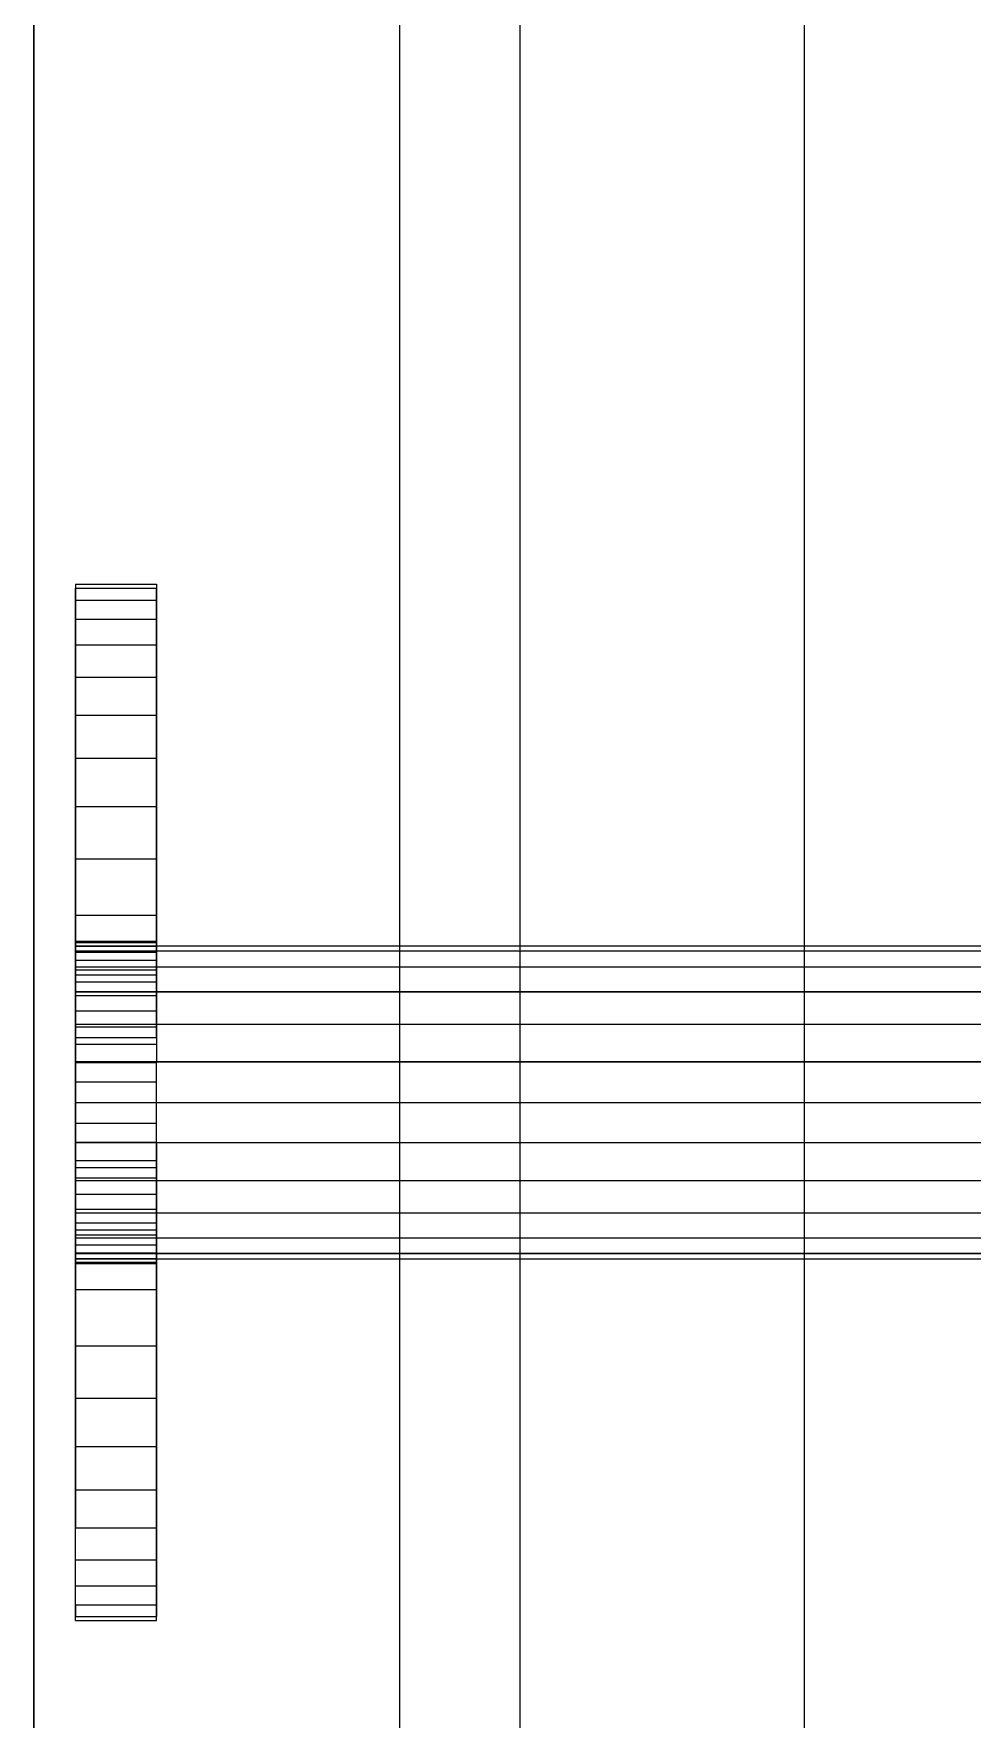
# Model space of a CAD drawing. Extents: x 11992 to 29481, y -6727 to 6811.
# Drawn here: x 12599.6 to 12657.5, y 1342.5 to 1446.6 of the extents above; entities that cross this region are included whole.
import ezdxf

# ---------------------------------------------------------------- set-up
doc = ezdxf.new("R2010")
doc.units = 0
doc.header["$MEASUREMENT"] = 0
doc.layers.get('0').update_dxf_attribs({"color": 8, "linetype": 'CONTINUOUS'})
doc.layers.add('FF-FINISH【完成面】', color=8, linetype='CONTINUOUS')
doc.layers.add('WALL', color=8, linetype='CONTINUOUS')

msp = doc.modelspace()

# ---------------------------------------------------------------- linework, layer by layer
for p, q in [((12599.62, 530.6, 559.57), (12599.63, 2180.6, 559.57)), ((12599.63, 2180.6, 429.57), (12599.62, 530.6, 429.57)), ((12599.63, 2180.6, 429.57), (12599.62, 530.6, 429.57)), ((12599.63, 2180.6, -40.43), (12599.62, 530.6, -40.43)), ((12622.19, 1830.6, -1920.43), (12622.19, 930.6, -1920.43)), ((12622.19, 1830.6, -2370.43), (12622.19, 930.6, -2370.43)), ((12647.19, 944.66, -1920.43), (12647.19, 1816.54, -1920.43)), ((12647.19, 944.66, -2340.43), (12647.19, 1816.54, -2340.43)), ((12602.19, 1412.6, -1740.43), (12602.19, 1411.62, -1732.56)), ((12602.19, 1412.6, -1740.43), (12607.19, 1412.6, -1740.43)), ((12602.19, 1390.55, -1740.43), (12602.19, 1412.35, -1744.44)), ((12602.19, 1412.35, -1744.44), (12607.19, 1412.35, -1744.44)), ((12602.19, 1412.35, -1736.42), (12607.19, 1412.35, -1736.42)), ((12607.19, 1412.6, -1740.43), (12607.19, 1411.62, -1732.56)), ((12607.19, 1390.55, -1740.43), (12607.19, 1412.35, -1744.44)), ((12602.19, 1411.62, -1748.31), (12602.19, 1390.24, -1742.9)), ((12602.19, 1411.62, -1748.31), (12607.19, 1411.62, -1748.31)), ((12602.19, 1411.62, -1732.56), (12607.19, 1411.62, -1732.56)), ((12607.19, 1411.62, -1748.31), (12607.19, 1390.24, -1742.9)), ((12602.19, 1410.44, -1751.99), (12602.19, 1389.88, -1744.02)), ((12602.19, 1410.44, -1728.87), (12602.19, 1390.24, -1737.97)), ((12602.19, 1410.44, -1751.99), (12607.19, 1410.44, -1751.99)), ((12602.19, 1410.44, -1728.87), (12607.19, 1410.44, -1728.87)), ((12607.19, 1410.44, -1751.99), (12607.19, 1389.88, -1744.02)), ((12607.19, 1410.44, -1728.87), (12607.19, 1390.24, -1737.97)), ((12602.19, 1408.85, -1755.47), (12602.19, 1389.39, -1745.09)), ((12602.19, 1408.85, -1725.4), (12607.19, 1408.85, -1725.4)), ((12602.19, 1408.85, -1755.47), (12607.19, 1408.85, -1755.47)), ((12607.19, 1408.85, -1755.47), (12607.19, 1389.39, -1745.09)), ((12602.19, 1406.86, -1722.16), (12602.19, 1389.39, -1735.78)), ((12602.19, 1406.86, -1722.16), (12602.19, 1388.04, -1733.84)), ((12602.19, 1406.86, -1758.71), (12607.19, 1406.86, -1758.71)), ((12602.19, 1406.86, -1722.16), (12607.19, 1406.86, -1722.16)), ((12607.19, 1406.86, -1722.16), (12607.19, 1389.39, -1735.78)), ((12607.19, 1406.86, -1722.16), (12607.19, 1388.04, -1733.84)), ((12602.19, 1404.52, -1761.68), (12602.19, 1390.47, -1741.71)), ((12602.19, 1404.52, -1761.68), (12607.19, 1404.52, -1761.68)), ((12602.19, 1404.52, -1719.19), (12607.19, 1404.52, -1719.19)), ((12607.19, 1404.52, -1761.68), (12607.19, 1390.47, -1741.71)), ((12602.19, 1385.26, -1749.22), (12602.19, 1401.85, -1764.35)), ((12602.19, 1401.85, -1764.35), (12607.19, 1401.85, -1764.35)), ((12602.19, 1401.85, -1716.51), (12607.19, 1401.85, -1716.51)), ((12607.19, 1385.26, -1749.22), (12607.19, 1401.85, -1764.35)), ((12602.19, 1398.87, -1714.17), (12602.19, 1395.64, -1712.19)), ((12602.19, 1398.87, -1714.17), (12607.19, 1398.87, -1714.17)), ((12602.19, 1398.87, -1766.69), (12607.19, 1398.87, -1766.69)), ((12607.19, 1398.87, -1714.17), (12607.19, 1395.64, -1712.19)), ((12602.19, 1395.64, -1768.68), (12607.19, 1395.64, -1768.68)), ((12602.19, 1395.64, -1712.19), (12607.19, 1395.64, -1712.19)), ((12602.19, 1385.26, -1731.64), (12602.19, 1392.16, -1710.59)), ((12602.19, 1392.16, -1770.28), (12602.19, 1383.06, -1750.07)), ((12602.19, 1392.16, -1770.28), (12607.19, 1392.16, -1770.28)), ((12602.19, 1392.16, -1710.59), (12607.19, 1392.16, -1710.59)), ((12607.19, 1385.26, -1731.64), (12607.19, 1392.16, -1710.59)), ((12607.19, 1392.16, -1770.28), (12607.19, 1383.06, -1750.07)), ((12602.19, 1390.55, -1740.43), (12607.19, 1390.55, -1740.43)), ((12602.19, 1390.47, -1739.16), (12607.19, 1390.47, -1739.16)), ((12602.19, 1390.47, -1741.71), (12607.19, 1390.47, -1741.71)), ((12602.19, 1390.27, -1740.43), (12797.78, 1390.27, -1769.39)), ((12602.19, 1390.24, -1737.97), (12607.19, 1390.24, -1737.97)), ((12602.19, 1390.24, -1742.9), (12607.19, 1390.24, -1742.9)), ((12795.9, 1389.93, -1771.04), (12602.19, 1389.93, -1742.93)), ((12799.65, 1389.93, -1767.74), (12602.19, 1389.93, -1737.93)), ((12602.19, 1385.43, -1732.06), (12602.19, 1389.93, -1742.93)), ((12602.19, 1389.93, -1742.93), (12602.19, 1380.6, -1750.1)), ((12602.19, 1389.88, -1744.02), (12607.19, 1389.88, -1744.02)), ((12602.19, 1389.88, -1736.85), (12607.19, 1389.88, -1736.85)), ((12602.19, 1389.39, -1745.09), (12607.19, 1389.39, -1745.09)), ((12602.19, 1389.39, -1735.78), (12607.19, 1389.39, -1735.78)), ((12602.19, 1388.97, -1735.6), (12801.41, 1388.97, -1766.2)), ((12602.19, 1388.97, -1745.27), (12794.15, 1388.97, -1772.58)), ((12602.19, 1388.78, -1746.1), (12607.19, 1388.78, -1746.1)), ((12602.19, 1388.78, -1734.77), (12607.19, 1388.78, -1734.77)), ((12602.19, 1384.61, -1772.18), (12602.19, 1388.47, -1771.45)), ((12602.19, 1388.47, -1709.41), (12602.19, 1385.26, -1731.64)), ((12602.19, 1388.47, -1771.45), (12607.19, 1388.47, -1771.45)), ((12602.19, 1388.47, -1709.41), (12607.19, 1388.47, -1709.41)), ((12607.19, 1384.61, -1772.18), (12607.19, 1388.47, -1771.45)), ((12607.19, 1388.47, -1709.41), (12607.19, 1385.26, -1731.64)), ((12602.19, 1388.04, -1747.03), (12607.19, 1388.04, -1747.03)), ((12602.19, 1388.04, -1733.84), (12607.19, 1388.04, -1733.84)), ((12802.91, 1387.43, -1764.88), (12602.19, 1387.43, -1733.6)), ((12602.19, 1387.43, -1747.26), (12758.85, 1387.43, -1747.37)), ((12602.19, 1387.2, -1747.87), (12602.19, 1386.26, -1748.61)), ((12602.19, 1387.2, -1732.99), (12607.19, 1387.2, -1732.99)), ((12602.19, 1387.2, -1747.87), (12607.19, 1387.2, -1747.87)), ((12607.19, 1386.26, -1748.61), (12607.19, 1387.2, -1747.87)), ((12602.19, 1386.26, -1732.26), (12607.19, 1386.26, -1732.26)), ((12602.19, 1386.26, -1748.61), (12607.19, 1386.26, -1748.61)), ((12602.19, 1385.43, -1732.06), (12804.06, 1385.43, -1763.86)), ((12602.19, 1385.43, -1748.8), (12791.49, 1385.43, -1774.92)), ((12602.19, 1378.1, -1731.1), (12602.19, 1385.43, -1732.06)), ((12602.19, 1385.26, -1731.64), (12607.19, 1385.26, -1731.64)), ((12602.19, 1385.26, -1749.22), (12607.19, 1385.26, -1749.22)), ((12602.19, 1384.61, -1708.68), (12607.19, 1384.61, -1708.68)), ((12602.19, 1384.61, -1772.18), (12607.19, 1384.61, -1772.18)), ((12602.19, 1384.19, -1749.72), (12607.19, 1384.19, -1749.72)), ((12602.19, 1384.19, -1731.15), (12607.19, 1384.19, -1731.15)), ((12790.77, 1383.1, -1775.55), (12602.19, 1383.1, -1749.76)), ((12602.19, 1383.1, -1731.1), (12760.08, 1383.1, -1731.25)), ((12602.19, 1372.73, -1771.45), (12602.19, 1383.06, -1750.07)), ((12602.19, 1376.59, -1708.68), (12602.19, 1383.06, -1730.79)), ((12602.19, 1383.06, -1750.07), (12607.19, 1383.06, -1750.07)), ((12602.19, 1383.06, -1730.79), (12607.19, 1383.06, -1730.79)), ((12607.19, 1372.73, -1771.45), (12607.19, 1383.06, -1750.07)), ((12607.19, 1376.59, -1708.68), (12607.19, 1383.06, -1730.79)), ((12602.19, 1381.88, -1750.3), (12607.19, 1381.88, -1750.3)), ((12602.19, 1381.88, -1730.57), (12607.19, 1381.88, -1730.57)), ((12602.19, 1380.6, -1750.1), (12790.52, 1380.6, -1775.77)), ((12602.19, 1380.6, -1730.77), (12805.03, 1380.6, -1763.01)), ((12602.19, 1380.6, -1750.1), (12602.19, 1373.77, -1747.26)), ((12602.19, 1380.6, -1750.38), (12607.19, 1380.6, -1772.43)), ((12602.19, 1380.6, -1730.49), (12607.19, 1380.6, -1708.43)), ((12602.19, 1372.73, -1709.41), (12602.19, 1379.32, -1730.57)), ((12602.19, 1379.32, -1750.3), (12607.19, 1379.32, -1750.3)), ((12602.19, 1379.32, -1730.57), (12607.19, 1379.32, -1730.57)), ((12607.19, 1372.73, -1709.41), (12607.19, 1379.32, -1730.57)), ((12602.19, 1378.14, -1730.79), (12602.19, 1365.56, -1712.19)), ((12602.19, 1378.14, -1750.07), (12602.19, 1377.01, -1749.72)), ((12602.19, 1378.14, -1730.79), (12607.19, 1378.14, -1730.79)), ((12602.19, 1378.14, -1750.07), (12607.19, 1378.14, -1750.07)), ((12804.78, 1378.1, -1763.23), (12602.19, 1378.1, -1731.1)), ((12790.77, 1378.1, -1775.55), (12602.19, 1378.1, -1749.76)), ((12602.19, 1373.77, -1733.6), (12602.19, 1378.1, -1731.1)), ((12607.19, 1378.14, -1730.79), (12607.19, 1365.56, -1712.19)), ((12607.19, 1377.01, -1749.72), (12607.19, 1378.14, -1750.07)), ((12602.19, 1359.36, -1716.51), (12602.19, 1377.01, -1731.15)), ((12602.19, 1377.01, -1731.15), (12607.19, 1377.01, -1731.15)), ((12602.19, 1377.01, -1749.72), (12607.19, 1377.01, -1749.72)), ((12607.19, 1359.36, -1716.51), (12607.19, 1377.01, -1731.15)), ((12602.19, 1376.59, -1772.18), (12607.19, 1376.59, -1772.18)), ((12602.19, 1376.59, -1708.68), (12607.19, 1376.59, -1708.68)), ((12602.19, 1362.33, -1714.17), (12602.19, 1375.95, -1731.64)), ((12602.19, 1375.95, -1731.64), (12607.19, 1375.95, -1731.64)), ((12602.19, 1375.95, -1749.22), (12607.19, 1375.95, -1749.22)), ((12607.19, 1362.33, -1714.17), (12607.19, 1375.95, -1731.64)), ((12602.19, 1375.77, -1748.8), (12791.49, 1375.77, -1774.92)), ((12602.19, 1375.77, -1732.06), (12804.06, 1375.77, -1763.86)), ((12602.19, 1374.94, -1748.61), (12607.19, 1374.94, -1748.61)), ((12602.19, 1374.94, -1732.26), (12607.19, 1374.94, -1732.26)), ((12602.19, 1374, -1732.99), (12602.19, 1354.34, -1722.16)), ((12602.19, 1374, -1747.87), (12602.19, 1362.33, -1766.69)), ((12602.19, 1365.56, -1768.68), (12602.19, 1374, -1747.87)), ((12602.19, 1374, -1747.87), (12607.19, 1374, -1747.87)), ((12602.19, 1374, -1732.99), (12607.19, 1374, -1732.99)), ((12607.19, 1374, -1732.99), (12607.19, 1354.34, -1722.16)), ((12607.19, 1374, -1747.87), (12607.19, 1362.33, -1766.69)), ((12607.19, 1365.56, -1768.68), (12607.19, 1374, -1747.87)), ((12707.99, 1373.77, -1747.26), (12602.19, 1373.77, -1747.26)), ((12602.19, 1372.43, -1734.77), (12602.19, 1373.16, -1733.84)), ((12602.19, 1373.16, -1747.03), (12607.19, 1373.16, -1747.03)), ((12602.19, 1373.16, -1733.84), (12607.19, 1373.16, -1733.84)), ((12607.19, 1373.16, -1733.84), (12607.19, 1372.43, -1734.77)), ((12602.19, 1372.73, -1771.45), (12607.19, 1372.73, -1771.45)), ((12602.19, 1372.73, -1709.41), (12607.19, 1372.73, -1709.41)), ((12602.19, 1372.43, -1746.1), (12607.19, 1372.43, -1746.1)), ((12602.19, 1372.43, -1734.77), (12607.19, 1372.43, -1734.77)), ((12602.19, 1372.23, -1735.6), (12801.41, 1372.23, -1766.2)), ((12602.19, 1372.23, -1745.27), (12794.15, 1372.23, -1772.58)), ((12602.19, 1371.81, -1745.09), (12607.19, 1371.81, -1745.09)), ((12602.19, 1371.81, -1735.78), (12607.19, 1371.81, -1735.78)), ((12602.19, 1371.32, -1736.85), (12607.19, 1371.32, -1736.85)), ((12602.19, 1371.32, -1744.02), (12607.19, 1371.32, -1744.02)), ((12799.65, 1371.27, -1767.74), (12602.19, 1371.27, -1737.93)), ((12602.19, 1371.27, -1742.93), (12759.18, 1371.27, -1743.05)), ((12602.19, 1352.35, -1755.47), (12602.19, 1370.96, -1737.97)), ((12602.19, 1350.76, -1751.99), (12602.19, 1370.96, -1742.9)), ((12602.19, 1370.96, -1737.97), (12607.19, 1370.96, -1737.97)), ((12602.19, 1370.96, -1742.9), (12607.19, 1370.96, -1742.9)), ((12602.19, 1370.94, -1740.43), (12797.78, 1370.94, -1769.39)), ((12602.19, 1348.6, -1740.43), (12602.19, 1370.73, -1739.16)), ((12602.19, 1349.58, -1748.31), (12602.19, 1370.73, -1741.71)), ((12602.19, 1370.73, -1739.16), (12607.19, 1370.73, -1739.16)), ((12602.19, 1370.73, -1741.71), (12607.19, 1370.73, -1741.71)), ((12607.19, 1352.35, -1755.47), (12607.19, 1370.96, -1737.97)), ((12607.19, 1370.96, -1742.9), (12607.19, 1350.76, -1751.99)), ((12607.19, 1348.6, -1740.43), (12607.19, 1370.73, -1739.16)), ((12607.19, 1370.73, -1741.71), (12607.19, 1349.58, -1748.31)), ((12602.19, 1348.85, -1744.44), (12602.19, 1370.66, -1740.43)), ((12602.19, 1370.66, -1740.43), (12607.19, 1370.66, -1740.43)), ((12607.19, 1348.85, -1744.44), (12607.19, 1370.66, -1740.43)), ((12602.19, 1369.04, -1710.59), (12607.19, 1369.04, -1710.59)), ((12602.19, 1369.04, -1770.28), (12607.19, 1369.04, -1770.28)), ((12602.19, 1365.56, -1768.68), (12607.19, 1365.56, -1768.68)), ((12602.19, 1365.56, -1712.19), (12607.19, 1365.56, -1712.19)), ((12602.19, 1362.33, -1766.69), (12607.19, 1362.33, -1766.69)), ((12602.19, 1362.33, -1714.17), (12607.19, 1362.33, -1714.17)), ((12602.19, 1356.68, -1761.68), (12602.19, 1359.36, -1764.35)), ((12602.19, 1359.36, -1764.35), (12607.19, 1359.36, -1764.35)), ((12602.19, 1359.36, -1716.51), (12607.19, 1359.36, -1716.51)), ((12607.19, 1356.68, -1761.68), (12607.19, 1359.36, -1764.35)), ((12602.19, 1356.68, -1719.19), (12607.19, 1356.68, -1719.19)), ((12602.19, 1356.68, -1761.68), (12607.19, 1356.68, -1761.68)), ((12602.19, 1354.34, -1722.16), (12607.19, 1354.34, -1722.16)), ((12602.19, 1354.34, -1758.71), (12607.19, 1354.34, -1758.71)), ((12602.19, 1352.35, -1725.4), (12607.19, 1352.35, -1725.4)), ((12602.19, 1352.35, -1755.47), (12607.19, 1352.35, -1755.47)), ((12602.19, 1350.76, -1751.99), (12607.19, 1350.76, -1751.99)), ((12602.19, 1350.76, -1728.87), (12607.19, 1350.76, -1728.87)), ((12602.19, 1349.58, -1732.56), (12602.19, 1348.85, -1736.42)), ((12602.19, 1349.58, -1732.56), (12607.19, 1349.58, -1732.56)), ((12602.19, 1349.58, -1748.31), (12607.19, 1349.58, -1748.31)), ((12602.19, 1348.85, -1736.42), (12607.19, 1348.85, -1736.42)), ((12602.19, 1348.85, -1744.44), (12607.19, 1348.85, -1744.44)), ((12607.19, 1349.58, -1732.56), (12607.19, 1348.85, -1736.42)), ((12602.19, 1348.6, -1740.43), (12607.19, 1348.6, -1740.43))]:
    msp.add_line(p, q)
at = {"layer": 'FF-FINISH【完成面】'}
msp.add_line((12629.61, 2150.55, 0), (12629.61, 560.55), dxfattribs=at)
at = {"layer": 'WALL'}
msp.add_line((12599.61, 530.55), (12599.61, 3030.55), dxfattribs=at)

doc.saveas('drawing.dxf')
